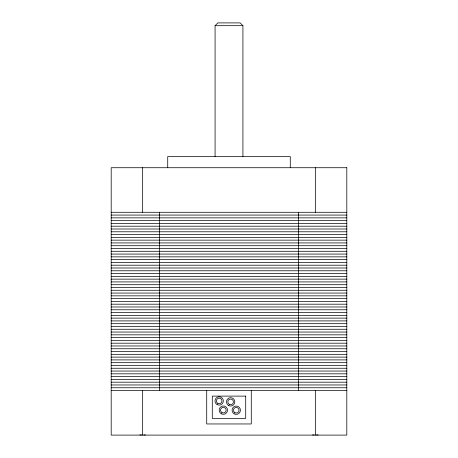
<?xml version="1.0" encoding="UTF-8"?>
<svg xmlns="http://www.w3.org/2000/svg" width="458" height="458" viewBox="0 0 458 458"><rect width="100%" height="100%" fill="white"/><g stroke="black" fill="none" stroke-linecap="round" stroke-linejoin="round"><path stroke-width="0.69" d="M215.077 156.55L215.077 25.682L217.859 22.9L240.141 22.9L242.923 25.682L242.923 156.55M145.444 434.945L143.829 434.945M318.121 434.945L316.507 434.945M215.077 25.682L242.923 25.682M111.191 212.289L346.809 212.289M111.191 215.071L346.809 215.071M111.191 217.859L346.809 217.859M111.191 220.641L346.809 220.641M111.191 223.43L346.809 223.43M111.191 226.212L346.809 226.212M111.191 229L346.809 229M111.191 231.782L346.809 231.782M111.191 234.57L346.809 234.57M111.191 237.353L346.809 237.353M111.191 240.141L346.809 240.141M111.191 242.923L346.809 242.923M111.191 245.711L346.809 245.711M111.191 248.494L346.809 248.494M111.191 251.282L346.809 251.282M111.191 254.064L346.809 254.064M111.191 256.852L346.809 256.852M111.191 259.634L346.809 259.634M111.191 262.423L346.809 262.423M111.191 265.205L346.809 265.205M111.191 267.993L346.809 267.993M111.191 270.775L346.809 270.775M111.191 273.563L346.809 273.563M111.191 276.346L346.809 276.346M111.191 279.134L346.809 279.134M111.191 281.916L346.809 281.916M111.191 284.704L346.809 284.704M111.191 287.487L346.809 287.487M111.191 290.275L346.809 290.275M111.191 293.057L346.809 293.057M111.191 295.845L346.809 295.845M111.191 298.627L346.809 298.627M111.191 301.416L346.809 301.416M111.191 304.198L346.809 304.198M111.191 306.98L346.809 306.98M111.191 309.768L346.809 309.768M111.191 312.551L346.809 312.551M111.191 315.339L346.809 315.339M111.191 318.121L346.809 318.121M111.191 320.909L346.809 320.909M111.191 323.692L346.809 323.692M111.191 326.48L346.809 326.48M111.191 329.262L346.809 329.262M111.191 332.05L346.809 332.05M111.191 334.832L346.809 334.832M111.191 337.62L346.809 337.62M111.191 340.403L346.809 340.403M111.191 343.191L346.809 343.191M111.191 345.973L346.809 345.973M111.191 348.761L346.809 348.761M111.191 351.544L346.809 351.544M111.191 354.332L346.809 354.332M111.191 357.114L346.809 357.114M111.191 359.902L346.809 359.902M111.191 362.684L346.809 362.684M111.191 365.473L346.809 365.473M111.191 368.255L346.809 368.255M111.191 371.043L346.809 371.043M111.191 373.825L346.809 373.825M111.191 376.613L346.809 376.613M111.191 379.396L346.809 379.396M111.191 382.184L346.809 382.184M111.191 384.966L346.809 384.966M111.191 387.754L346.809 387.754M111.191 390.537L346.809 390.537M312.556 434.945L314.171 434.945M139.879 434.945L141.493 434.945M315.339 167.725L315.339 212.289M315.339 390.537L315.339 435.1M298.627 212.289L298.627 390.537M290.275 167.725L290.275 156.584L167.725 156.584L167.725 167.725M251.282 390.537L251.282 423.959L206.718 423.959L206.718 390.537M159.373 212.289L159.373 390.537M142.661 167.725L142.661 212.289M142.661 390.537L142.661 435.1M346.809 167.725L111.191 167.725L111.191 435.1L346.809 435.1L346.809 167.725M245.711 396.107L212.289 396.107L212.289 418.389L245.711 418.389L245.711 396.107M217.081 404.563A4.179 4.179 0 0 0 223.349 400.945A4.179 4.179 0 0 0 217.081 397.326A4.179 4.179 0 0 0 217.081 404.563M221.254 413.769A4.179 4.179 0 0 0 227.523 410.15A4.179 4.179 0 0 0 221.254 406.532A4.179 4.179 0 0 0 221.254 413.769M228.542 405.473A4.179 4.179 0 0 0 234.811 401.855A4.179 4.179 0 0 0 228.542 398.237A4.179 4.179 0 0 0 228.542 405.473M234.164 413.837A4.179 4.179 0 0 0 240.427 410.219A4.179 4.179 0 0 0 234.164 406.601A4.179 4.179 0 0 0 234.164 413.837M217.779 403.355A2.782 2.782 0 0 0 221.958 400.945A2.782 2.782 0 0 0 217.779 398.529A2.782 2.782 0 0 0 217.779 403.355M229.24 404.271A2.782 2.782 0 0 0 233.414 401.855A2.782 2.782 0 0 0 229.24 399.445A2.782 2.782 0 0 0 229.24 404.271M221.953 412.561A2.782 2.782 0 0 0 226.132 410.15A2.782 2.782 0 0 0 221.953 407.74A2.782 2.782 0 0 0 221.953 412.561M234.857 412.629A2.782 2.782 0 0 0 239.036 410.219A2.782 2.782 0 0 0 234.857 407.809A2.782 2.782 0 0 0 234.857 412.629"/></g></svg>
